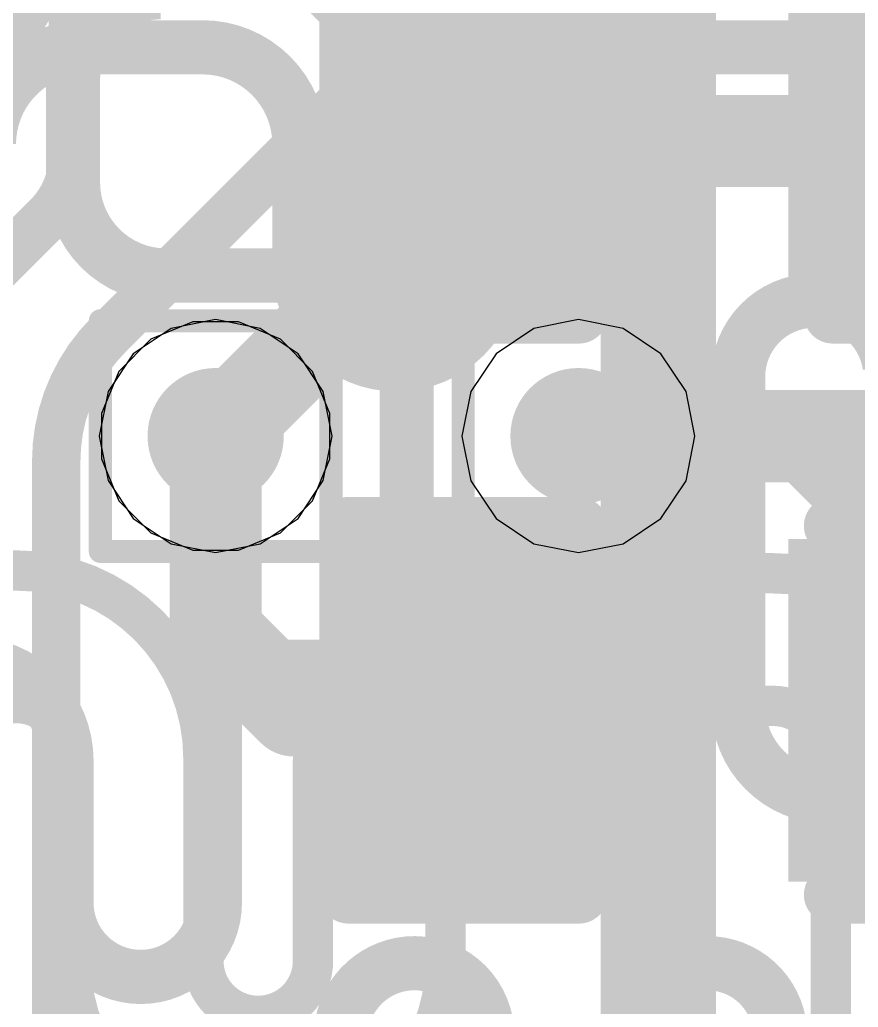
# Model space of a CAD drawing. Header units: inches. Extents: x -6 to 284, y -12 to 154.
# Drawn here: x 67.319 to 69.166, y 1.95 to 4.125 of the extents above; entities that cross this region are included whole.
import ezdxf

# ---------------------------------------------------------------- set-up
doc = ezdxf.new("R2010")
doc.units = ezdxf.units.IN
for name, color, linetype in [('Bottom Layer', 5, 'Continuous'), ('Bottom Overlay', 54, 'Continuous'), ('Bottom Paste', 16, 'Continuous'), ('Bottom Solder', 6, 'Continuous'), ('Drill Drawing', 1, 'Continuous'), ('GND-1', 16, 'Continuous'), ('GND-2', 90, 'Continuous'), ('GND-3', 216, 'Continuous'), ('GND-4', 54, 'Continuous'), ('PWR-1', 156, 'Continuous'), ('PWR-2', 130, 'Continuous'), ('Signal L1', 76, 'Continuous'), ('Signal L2', 6, 'Continuous'), ('Top Layer', 1, 'Continuous'), ('Top Overlay', 2, 'Continuous'), ('Via Holes', 16, 'Continuous')]:
    doc.layers.add(name, color=color, linetype=linetype)

# ---------------------------------------------------------------- blocks, each defined once
blk = doc.blocks.new('200_WFBGA__10_15__127')
at = {"layer": 'Top Overlay'}
blk.add_lwpolyline([(-5.07619, -7.576185, 0.254, 0.254, 0), (-5.07619, 7.576185, 0.254, 0.254, 0)], format="xyseb", dxfattribs=at)
blk = doc.blocks.new('C___0402_B_290')
at = {"layer": 'Bottom Layer'}
for points in [[(-0.2413, 0.3175), (-0.2412999999999999, -0.3175), (-0.6985, -0.3175), (-0.6985, 0.3175)], [(0.6985, 0.3175), (0.6985, -0.3175), (0.2413, -0.3175), (0.2412999999999999, 0.3175)]]:
    blk.add_hatch(color=5, dxfattribs=at).paths.add_polyline_path(points)
at = {"layer": 'Bottom Paste'}
for points in [[(-0.2413, 0.3175), (-0.2412999999999999, -0.3175), (-0.6985, -0.3175), (-0.6985, 0.3175)], [(0.6985, 0.3175), (0.6985, -0.3175), (0.2413, -0.3175), (0.2412999999999999, 0.3175)]]:
    blk.add_hatch(color=16, dxfattribs=at).paths.add_polyline_path(points)
at = {"layer": 'Bottom Solder'}
for points in [[(-0.18130012, 0.37749988), (-0.18130012, -0.37749988), (-0.7584998799999999, -0.37749988), (-0.7584998799999999, 0.37749988)], [(0.7584998799999999, 0.37749988), (0.7584998799999999, -0.37749988), (0.18130012, -0.37749988), (0.18130012, 0.37749988)]]:
    blk.add_hatch(color=6, dxfattribs=at).paths.add_polyline_path(points)
at = {"layer": 'Bottom Overlay'}
for points in [[(-0.7874, 0.4064, 0.127, 0.127, 0), (-0.7874, -0.4064, 0.127, 0.127, 0)], [(-0.2794, 0.4064, 0.127, 0.127, 0), (-0.7874, 0.4064, 0.127, 0.127, 0)], [(0.7874, 0.4064, 0.127, 0.127, 0), (0.2794, 0.4064, 0.127, 0.127, 0)], [(0.7874, 0.4064, 0.127, 0.127, 0), (0.7874, -0.4064, 0.127, 0.127, 0)], [(-0.2794, -0.4064, 0.127, 0.127, 0), (-0.7874, -0.4064, 0.127, 0.127, 0)], [(0.7874, -0.4064, 0.127, 0.127, 0), (0.2794, -0.4064, 0.127, 0.127, 0)]]:
    blk.add_lwpolyline(points, format="xyseb", dxfattribs=at)
for points in [[(-0.8191499999999999, 0.4064, 0.0635, 0.0635, 1), (-0.7556499999999999, 0.4064, 0.0635, 0.0635, 1)], [(-0.8191499999999999, 0.4064, 0.0635, 0.0635, 1), (-0.7556499999999999, 0.4064, 0.0635, 0.0635, 1)], [(-0.31115, 0.4064, 0.0635, 0.0635, 1), (-0.24765, 0.4064, 0.0635, 0.0635, 1)], [(0.24765, 0.4064, 0.0635, 0.0635, 1), (0.31115, 0.4064, 0.0635, 0.0635, 1)], [(0.7556499999999999, 0.4064, 0.0635, 0.0635, 1), (0.8191499999999999, 0.4064, 0.0635, 0.0635, 1)], [(0.7556499999999999, 0.4064, 0.0635, 0.0635, 1), (0.8191499999999999, 0.4064, 0.0635, 0.0635, 1)], [(-0.8191499999999999, -0.4064, 0.0635, 0.0635, 1), (-0.7556499999999999, -0.4064, 0.0635, 0.0635, 1)], [(-0.8191499999999999, -0.4064, 0.0635, 0.0635, 1), (-0.7556499999999999, -0.4064, 0.0635, 0.0635, 1)], [(-0.31115, -0.4064, 0.0635, 0.0635, 1), (-0.24765, -0.4064, 0.0635, 0.0635, 1)], [(0.24765, -0.4064, 0.0635, 0.0635, 1), (0.31115, -0.4064, 0.0635, 0.0635, 1)], [(0.7556499999999999, -0.4064, 0.0635, 0.0635, 1), (0.8191499999999999, -0.4064, 0.0635, 0.0635, 1)], [(0.7556499999999999, -0.4064, 0.0635, 0.0635, 1), (0.8191499999999999, -0.4064, 0.0635, 0.0635, 1)]]:
    blk.add_lwpolyline(points, format="xyseb", close=True, dxfattribs=at)
blk = doc.blocks.new('C___0402_B_313')
at = {"layer": 'Bottom Layer'}
for points in [[(-0.2413, 0.3175), (-0.2412999999999999, -0.3175), (-0.6985, -0.3175), (-0.6985, 0.3175)], [(0.6985, 0.3175), (0.6985, -0.3175), (0.2413, -0.3175), (0.2412999999999999, 0.3175)]]:
    blk.add_hatch(color=5, dxfattribs=at).paths.add_polyline_path(points)
at = {"layer": 'Bottom Paste'}
for points in [[(-0.2413, 0.3175), (-0.2412999999999999, -0.3175), (-0.6985, -0.3175), (-0.6985, 0.3175)], [(0.6985, 0.3175), (0.6985, -0.3175), (0.2413, -0.3175), (0.2412999999999999, 0.3175)]]:
    blk.add_hatch(color=16, dxfattribs=at).paths.add_polyline_path(points)
at = {"layer": 'Bottom Solder'}
for points in [[(-0.18130012, 0.37749988), (-0.18130012, -0.37749988), (-0.7584998799999999, -0.37749988), (-0.7584998799999999, 0.37749988)], [(0.7584998799999999, 0.37749988), (0.7584998799999999, -0.37749988), (0.18130012, -0.37749988), (0.18130012, 0.37749988)]]:
    blk.add_hatch(color=6, dxfattribs=at).paths.add_polyline_path(points)
at = {"layer": 'Bottom Overlay'}
for points in [[(-0.7874, 0.4064, 0.127, 0.127, 0), (-0.7874, -0.4064, 0.127, 0.127, 0)], [(-0.2794, 0.4064, 0.127, 0.127, 0), (-0.7874, 0.4064, 0.127, 0.127, 0)], [(0.7874, 0.4064, 0.127, 0.127, 0), (0.2794, 0.4064, 0.127, 0.127, 0)], [(0.7874, 0.4064, 0.127, 0.127, 0), (0.7874, -0.4064, 0.127, 0.127, 0)], [(-0.2794, -0.4064, 0.127, 0.127, 0), (-0.7874, -0.4064, 0.127, 0.127, 0)], [(0.7874, -0.4064, 0.127, 0.127, 0), (0.2794, -0.4064, 0.127, 0.127, 0)]]:
    blk.add_lwpolyline(points, format="xyseb", dxfattribs=at)
for points in [[(-0.8191499999999999, 0.4064, 0.0635, 0.0635, 1), (-0.7556499999999999, 0.4064, 0.0635, 0.0635, 1)], [(-0.8191499999999999, 0.4064, 0.0635, 0.0635, 1), (-0.7556499999999999, 0.4064, 0.0635, 0.0635, 1)], [(-0.31115, 0.4064, 0.0635, 0.0635, 1), (-0.24765, 0.4064, 0.0635, 0.0635, 1)], [(0.24765, 0.4064, 0.0635, 0.0635, 1), (0.31115, 0.4064, 0.0635, 0.0635, 1)], [(0.7556499999999999, 0.4064, 0.0635, 0.0635, 1), (0.8191499999999999, 0.4064, 0.0635, 0.0635, 1)], [(0.7556499999999999, 0.4064, 0.0635, 0.0635, 1), (0.8191499999999999, 0.4064, 0.0635, 0.0635, 1)], [(-0.8191499999999999, -0.4064, 0.0635, 0.0635, 1), (-0.7556499999999999, -0.4064, 0.0635, 0.0635, 1)], [(-0.8191499999999999, -0.4064, 0.0635, 0.0635, 1), (-0.7556499999999999, -0.4064, 0.0635, 0.0635, 1)], [(-0.31115, -0.4064, 0.0635, 0.0635, 1), (-0.24765, -0.4064, 0.0635, 0.0635, 1)], [(0.24765, -0.4064, 0.0635, 0.0635, 1), (0.31115, -0.4064, 0.0635, 0.0635, 1)], [(0.7556499999999999, -0.4064, 0.0635, 0.0635, 1), (0.8191499999999999, -0.4064, 0.0635, 0.0635, 1)], [(0.7556499999999999, -0.4064, 0.0635, 0.0635, 1), (0.8191499999999999, -0.4064, 0.0635, 0.0635, 1)]]:
    blk.add_lwpolyline(points, format="xyseb", close=True, dxfattribs=at)

msp = doc.modelspace()

# ---------------------------------------------------------------- hatches: boundary and pattern name
at = {"layer": 'Bottom Layer'}
h = msp.add_hatch(color=5, dxfattribs=at)
edge = h.paths.add_edge_path()
edge.add_arc((67.75083986, 3.20821558), 0.1499997, 0, 360)
h = msp.add_hatch(color=5, dxfattribs=at)
edge = h.paths.add_edge_path()
edge.add_arc((68.54984511999999, 3.20819526), 0.1499997, 0, 360)
at = {"layer": 'GND-1'}
h = msp.add_hatch(color=16, dxfattribs=at)
edge = h.paths.add_edge_path()
edge.add_arc((67.75083986, 3.20821558), 0.1499997, 0, 360)
h = msp.add_hatch(color=16, dxfattribs=at)
edge = h.paths.add_edge_path()
edge.add_arc((68.54984511999999, 3.20819526), 0.1499997, 0, 360)
at = {"layer": 'GND-2'}
h = msp.add_hatch(color=90, dxfattribs=at)
edge = h.paths.add_edge_path()
edge.add_arc((67.75083986, 3.20821558), 0.1499997, 0, 360)
h = msp.add_hatch(color=90, dxfattribs=at)
edge = h.paths.add_edge_path()
edge.add_arc((68.54984511999999, 3.20819526), 0.1499997, 0, 360)
at = {"layer": 'GND-3'}
h = msp.add_hatch(color=216, dxfattribs=at)
edge = h.paths.add_edge_path()
edge.add_arc((67.75083986, 3.20821558), 0.1499997, 0, 360)
h = msp.add_hatch(color=216, dxfattribs=at)
edge = h.paths.add_edge_path()
edge.add_arc((68.54984511999999, 3.20819526), 0.1499997, 0, 360)
at = {"layer": 'GND-4'}
h = msp.add_hatch(color=54, dxfattribs=at)
edge = h.paths.add_edge_path()
edge.add_arc((67.75083986, 3.20821558), 0.1499997, 0, 360)
h = msp.add_hatch(color=54, dxfattribs=at)
edge = h.paths.add_edge_path()
edge.add_arc((68.54984511999999, 3.20819526), 0.1499997, 0, 360)
at = {"layer": 'PWR-1'}
h = msp.add_hatch(color=156, dxfattribs=at)
edge = h.paths.add_edge_path()
edge.add_arc((67.75083986, 3.20821558), 0.1499997, 0, 360)
h = msp.add_hatch(color=156, dxfattribs=at)
edge = h.paths.add_edge_path()
edge.add_arc((68.54984511999999, 3.20819526), 0.1499997, 0, 360)
at = {"layer": 'PWR-2'}
h = msp.add_hatch(color=130, dxfattribs=at)
edge = h.paths.add_edge_path()
edge.add_arc((67.75083986, 3.20821558), 0.1499997, 0, 360)
h = msp.add_hatch(color=130, dxfattribs=at)
edge = h.paths.add_edge_path()
edge.add_arc((68.54984511999999, 3.20819526), 0.1499997, 0, 360)
at = {"layer": 'Signal L1'}
h = msp.add_hatch(color=76, dxfattribs=at)
edge = h.paths.add_edge_path()
edge.add_arc((67.75083986, 3.20821558), 0.1499997, 0, 360)
h = msp.add_hatch(color=76, dxfattribs=at)
edge = h.paths.add_edge_path()
edge.add_arc((68.54984511999999, 3.20819526), 0.1499997, 0, 360)
at = {"layer": 'Signal L2'}
h = msp.add_hatch(color=6, dxfattribs=at)
edge = h.paths.add_edge_path()
edge.add_arc((67.75083986, 3.20821558), 0.1499997, 0, 360)
h = msp.add_hatch(color=6, dxfattribs=at)
edge = h.paths.add_edge_path()
edge.add_arc((68.54984511999999, 3.20819526), 0.1499997, 0, 360)
at = {"layer": 'Top Layer'}
h = msp.add_hatch(color=1, dxfattribs=at)
edge = h.paths.add_edge_path()
edge.add_arc((67.75083986, 3.20821558), 0.1499997, 0, 360)
h = msp.add_hatch(color=1, dxfattribs=at)
edge = h.paths.add_edge_path()
edge.add_arc((68.54984511999999, 3.20819526), 0.1499997, 0, 360)
at = {"layer": 'Via Holes'}
h = msp.add_hatch(color=7, dxfattribs=at)
edge = h.paths.add_edge_path()
edge.add_arc((67.75083986, 3.20821558), 0.07499858, 0, 360)
h = msp.add_hatch(color=7, dxfattribs=at)
edge = h.paths.add_edge_path()
edge.add_arc((68.54984511999999, 3.20819526), 0.07499858, 0, 360)

# ---------------------------------------------------------------- linework, layer by layer
at = {"layer": 'Bottom Layer'}
for points in [[(67.11583732, 3.873197739999999, 0.3809999999999999, 0.3809999999999999, -0.4142135623730951), (67.75083732, 4.50819774, 0.3809999999999999, 0.3809999999999999, 0)], [(67.77128686, 4.50819774, 0.254, 0.254, 0), (68.39752132, 3.88196328, 0.254, 0.254, 0)], [(69.17362086, 3.97149574, 0.2032, 0.2032, 0), (69.17362086, 4.37064658, 0.2032, 0.2032, 0)], [(69.17362086, 3.97149574, 0.2032, 0.2032, 0), (69.26315331999999, 3.88196328, 0.2032, 0.2032, 0)], [(67.75083732, 2.77548848, 0.2032, 0.2032, 0), (67.75083732, 3.20819526, 0.2032, 0.2032, 0)], [(68.54984511999999, 3.20819526, 0.2032, 0.2032, 0), (69.05420529999999, 3.20819526, 0.2032, 0.2032, 0)], [(69.05420529999999, 3.20819526, 0.2032, 0.2032, 0), (69.17323732, 3.08916324, 0.2032, 0.2032, 0)], [(69.17323732, 2.73121628, 0.2032, 0.2032, 0), (69.17323732, 3.08916324, 0.2032, 0.2032, 0)], [(67.75083732, 2.77548848, 0.2032, 0.2032, 0), (67.92210951999999, 2.60421628, 0.2032, 0.2032, 0)], [(69.17323732, 2.73121628, 0.2032, 0.2032, 0), (69.30023732, 2.60421628, 0.2032, 0.2032, 0)], [(67.92210951999999, 2.60421628, 0.2032, 0.2032, 0), (68.36043732, 2.60421628, 0.2032, 0.2032, 0)]]:
    msp.add_lwpolyline(points, format="xyseb", dxfattribs=at)
for points in [[(69.12282086, 3.97149574, 0.1016, 0.1016, 1), (69.22442086, 3.97149574, 0.1016, 0.1016, 1)], [(69.12282086, 3.97149574, 0.1016, 0.1016, 1), (69.22442086, 3.97149574, 0.1016, 0.1016, 1)], [(68.33402131999999, 3.88196328, 0.127, 0.127, 1), (68.46102132, 3.88196328, 0.127, 0.127, 1)], [(69.21235332, 3.88196328, 0.1016, 0.1016, 1), (69.31395332, 3.88196328, 0.1016, 0.1016, 1)], [(67.70003731999999, 3.20819526, 0.1016, 0.1016, 1), (67.80163732, 3.20819526, 0.1016, 0.1016, 1)], [(68.49904511999999, 3.20819526, 0.1016, 0.1016, 1), (68.60064512, 3.20819526, 0.1016, 0.1016, 1)], [(69.0034053, 3.20819526, 0.1016, 0.1016, 1), (69.1050053, 3.20819526, 0.1016, 0.1016, 1)], [(69.0034053, 3.20819526, 0.1016, 0.1016, 1), (69.1050053, 3.20819526, 0.1016, 0.1016, 1)], [(69.12243731999999, 3.08916324, 0.1016, 0.1016, 1), (69.22403732, 3.08916324, 0.1016, 0.1016, 1)], [(69.12243731999999, 3.08916324, 0.1016, 0.1016, 1), (69.22403732, 3.08916324, 0.1016, 0.1016, 1)], [(67.70003731999999, 2.77548848, 0.1016, 0.1016, 1), (67.80163732, 2.77548848, 0.1016, 0.1016, 1)], [(67.70003731999999, 2.77548848, 0.1016, 0.1016, 1), (67.80163732, 2.77548848, 0.1016, 0.1016, 1)], [(69.12243731999999, 2.73121628, 0.1016, 0.1016, 1), (69.22403732, 2.73121628, 0.1016, 0.1016, 1)], [(69.12243731999999, 2.73121628, 0.1016, 0.1016, 1), (69.22403732, 2.73121628, 0.1016, 0.1016, 1)], [(67.87130952, 2.60421628, 0.1016, 0.1016, 1), (67.97290952, 2.60421628, 0.1016, 0.1016, 1)], [(67.87130952, 2.60421628, 0.1016, 0.1016, 1), (67.97290952, 2.60421628, 0.1016, 0.1016, 1)], [(68.30963732, 2.60421628, 0.1016, 0.1016, 1), (68.41123732, 2.60421628, 0.1016, 0.1016, 1)]]:
    msp.add_lwpolyline(points, format="xyseb", close=True, dxfattribs=at)
at = {"layer": 'Drill Drawing'}
for points in [[(67.49683986000001, 3.46221558, 0.0508, 0.0508, 0), (68.00483985999999, 3.46221558, 0.0508, 0.0508, 0)], [(67.49683986000001, 2.95421558, 0.0508, 0.0508, 0), (67.49683986000001, 3.46221558, 0.0508, 0.0508, 0)], [(68.00483985999999, 2.95421558, 0.0508, 0.0508, 0), (68.00483985999999, 3.46221558, 0.0508, 0.0508, 0)], [(68.29584512, 3.46219526, 0.0508, 0.0508, 0), (68.80384511999999, 3.46219526, 0.0508, 0.0508, 0)], [(68.29584512, 2.95419526, 0.0508, 0.0508, 0), (68.29584512, 3.46219526, 0.0508, 0.0508, 0)], [(68.80384511999999, 2.95419526, 0.0508, 0.0508, 0), (68.80384511999999, 3.46219526, 0.0508, 0.0508, 0)], [(67.49683986000001, 2.95421558, 0.0508, 0.0508, 0), (68.00483985999999, 2.95421558, 0.0508, 0.0508, 0)], [(68.29584512, 2.95419526, 0.0508, 0.0508, 0), (68.80384511999999, 2.95419526, 0.0508, 0.0508, 0)]]:
    msp.add_lwpolyline(points, format="xyseb", dxfattribs=at)
for points in [[(67.48413986, 3.46221558, 0.0254, 0.0254, 1), (67.50953985999999, 3.46221558, 0.0254, 0.0254, 1)], [(67.48413986, 3.46221558, 0.0254, 0.0254, 1), (67.50953985999999, 3.46221558, 0.0254, 0.0254, 1)], [(67.99213986, 3.46221558, 0.0254, 0.0254, 1), (68.01753986, 3.46221558, 0.0254, 0.0254, 1)], [(67.99213986, 3.46221558, 0.0254, 0.0254, 1), (68.01753986, 3.46221558, 0.0254, 0.0254, 1)], [(68.28314511999999, 3.46219526, 0.0254, 0.0254, 1), (68.30854512, 3.46219526, 0.0254, 0.0254, 1)], [(68.28314511999999, 3.46219526, 0.0254, 0.0254, 1), (68.30854512, 3.46219526, 0.0254, 0.0254, 1)], [(68.79114512, 3.46219526, 0.0254, 0.0254, 1), (68.81654512, 3.46219526, 0.0254, 0.0254, 1)], [(68.79114512, 3.46219526, 0.0254, 0.0254, 1), (68.81654512, 3.46219526, 0.0254, 0.0254, 1)], [(67.48413986, 2.95421558, 0.0254, 0.0254, 1), (67.50953985999999, 2.95421558, 0.0254, 0.0254, 1)], [(67.48413986, 2.95421558, 0.0254, 0.0254, 1), (67.50953985999999, 2.95421558, 0.0254, 0.0254, 1)], [(67.99213986, 2.95421558, 0.0254, 0.0254, 1), (68.01753986, 2.95421558, 0.0254, 0.0254, 1)], [(67.99213986, 2.95421558, 0.0254, 0.0254, 1), (68.01753986, 2.95421558, 0.0254, 0.0254, 1)], [(68.28314511999999, 2.95419526, 0.0254, 0.0254, 1), (68.30854512, 2.95419526, 0.0254, 0.0254, 1)], [(68.28314511999999, 2.95419526, 0.0254, 0.0254, 1), (68.30854512, 2.95419526, 0.0254, 0.0254, 1)], [(68.79114512, 2.95419526, 0.0254, 0.0254, 1), (68.81654512, 2.95419526, 0.0254, 0.0254, 1)], [(68.79114512, 2.95419526, 0.0254, 0.0254, 1), (68.81654512, 2.95419526, 0.0254, 0.0254, 1)]]:
    msp.add_lwpolyline(points, format="xyseb", close=True, dxfattribs=at)
at = {"layer": 'GND-1'}
for p, q in [((67.70079424, 3.45981528), (67.60832046, 3.42151208)), ((67.80088547999999, 3.45981528), (67.70079424, 3.45981528)), ((67.89335926, 3.42151208), (67.80088547999999, 3.45981528)), ((67.60832046, 3.42151208), (67.53754336, 3.35073498)), ((67.96413636, 3.35073498), (67.89335926, 3.42151208)), ((67.53754336, 3.35073498), (67.49924016, 3.2582612)), ((68.00243956, 3.2582612), (67.96413636, 3.35073498)), ((67.49924016, 3.2582612), (67.49924016, 3.15816996)), ((68.00243956, 3.15816996), (68.00243956, 3.2582612)), ((67.49924016, 3.15816996), (67.53754336, 3.06569618)), ((67.96413636, 3.06569618), (68.00243956, 3.15816996)), ((67.53754336, 3.06569618), (67.60832046, 2.99491908)), ((67.89335926, 2.99491908), (67.96413636, 3.06569618)), ((67.60832046, 2.99491908), (67.70079424, 2.95661588)), ((67.80088547999999, 2.95661588), (67.89335926, 2.99491908)), ((67.70079424, 2.95661588), (67.80088547999999, 2.95661588))]:
    msp.add_line(p, q, dxfattribs=at)
at = {"layer": 'GND-2'}
for p, q in [((67.70079424, 3.45981528), (67.60832046, 3.42151208)), ((67.80088547999999, 3.45981528), (67.70079424, 3.45981528)), ((67.89335926, 3.42151208), (67.80088547999999, 3.45981528)), ((67.60832046, 3.42151208), (67.53754336, 3.35073498)), ((67.96413636, 3.35073498), (67.89335926, 3.42151208)), ((67.53754336, 3.35073498), (67.49924016, 3.2582612)), ((68.00243956, 3.2582612), (67.96413636, 3.35073498)), ((67.49924016, 3.2582612), (67.49924016, 3.15816996)), ((68.00243956, 3.15816996), (68.00243956, 3.2582612)), ((67.49924016, 3.15816996), (67.53754336, 3.06569618)), ((67.96413636, 3.06569618), (68.00243956, 3.15816996)), ((67.53754336, 3.06569618), (67.60832046, 2.99491908)), ((67.89335926, 2.99491908), (67.96413636, 3.06569618)), ((67.60832046, 2.99491908), (67.70079424, 2.95661588)), ((67.80088547999999, 2.95661588), (67.89335926, 2.99491908)), ((67.70079424, 2.95661588), (67.80088547999999, 2.95661588))]:
    msp.add_line(p, q, dxfattribs=at)
at = {"layer": 'GND-3'}
for p, q in [((67.70079424, 3.45981528), (67.60832046, 3.42151208)), ((67.80088547999999, 3.45981528), (67.70079424, 3.45981528)), ((67.89335926, 3.42151208), (67.80088547999999, 3.45981528)), ((67.60832046, 3.42151208), (67.53754336, 3.35073498)), ((67.96413636, 3.35073498), (67.89335926, 3.42151208)), ((67.53754336, 3.35073498), (67.49924016, 3.2582612)), ((68.00243956, 3.2582612), (67.96413636, 3.35073498)), ((67.49924016, 3.2582612), (67.49924016, 3.15816996)), ((68.00243956, 3.15816996), (68.00243956, 3.2582612)), ((67.49924016, 3.15816996), (67.53754336, 3.06569618)), ((67.96413636, 3.06569618), (68.00243956, 3.15816996)), ((67.53754336, 3.06569618), (67.60832046, 2.99491908)), ((67.89335926, 2.99491908), (67.96413636, 3.06569618)), ((67.60832046, 2.99491908), (67.70079424, 2.95661588)), ((67.80088547999999, 2.95661588), (67.89335926, 2.99491908)), ((67.70079424, 2.95661588), (67.80088547999999, 2.95661588))]:
    msp.add_line(p, q, dxfattribs=at)
at = {"layer": 'GND-4'}
for p, q in [((67.70079424, 3.45981528), (67.60832046, 3.42151208)), ((67.80088547999999, 3.45981528), (67.70079424, 3.45981528)), ((67.89335926, 3.42151208), (67.80088547999999, 3.45981528)), ((67.60832046, 3.42151208), (67.53754336, 3.35073498)), ((67.96413636, 3.35073498), (67.89335926, 3.42151208)), ((67.53754336, 3.35073498), (67.49924016, 3.2582612)), ((68.00243956, 3.2582612), (67.96413636, 3.35073498)), ((67.49924016, 3.2582612), (67.49924016, 3.15816996)), ((68.00243956, 3.15816996), (68.00243956, 3.2582612)), ((67.49924016, 3.15816996), (67.53754336, 3.06569618)), ((67.96413636, 3.06569618), (68.00243956, 3.15816996)), ((67.53754336, 3.06569618), (67.60832046, 2.99491908)), ((67.89335926, 2.99491908), (67.96413636, 3.06569618)), ((67.60832046, 2.99491908), (67.70079424, 2.95661588)), ((67.80088547999999, 2.95661588), (67.89335926, 2.99491908)), ((67.70079424, 2.95661588), (67.80088547999999, 2.95661588))]:
    msp.add_line(p, q, dxfattribs=at)
at = {"layer": 'PWR-1'}
for p, q in [((67.75083986, 3.46474542), (67.6526714, 3.4452179)), ((67.84900832, 3.4452179), (67.75083986, 3.46474542)), ((68.54984511999999, 3.4647251), (68.45167665999999, 3.44519758)), ((68.64801358, 3.44519758), (68.54984511999999, 3.4647251)), ((67.6526714, 3.4452179), (67.56944576, 3.38960968)), ((67.93223395999999, 3.38960968), (67.84900832, 3.4452179)), ((68.45167665999999, 3.44519758), (68.36845102, 3.38958936)), ((68.73123922, 3.38958936), (68.64801358, 3.44519758)), ((67.56944576, 3.38960968), (67.51383754, 3.30638404)), ((67.98784217999999, 3.30638404), (67.93223395999999, 3.38960968)), ((68.36845102, 3.38958936), (68.3128428, 3.30636372)), ((68.78684744, 3.30636372), (68.73123922, 3.38958936)), ((67.51383754, 3.30638404), (67.49431001999999, 3.20821558)), ((68.0073697, 3.20821558), (67.98784217999999, 3.30638404)), ((68.3128428, 3.30636372), (68.29331528, 3.20819526)), ((68.80637496, 3.20819526), (68.78684744, 3.30636372)), ((67.49431001999999, 3.20821558), (67.51383754, 3.11004712)), ((67.98784217999999, 3.11004712), (68.0073697, 3.20821558)), ((68.29331528, 3.20819526), (68.3128428, 3.1100268)), ((68.78684744, 3.1100268), (68.80637496, 3.20819526)), ((67.51383754, 3.11004712), (67.56944576, 3.02682148)), ((67.93223395999999, 3.02682148), (67.98784217999999, 3.11004712)), ((68.3128428, 3.1100268), (68.36845102, 3.02680116)), ((68.73123922, 3.02680116), (68.78684744, 3.1100268)), ((67.56944576, 3.02682148), (67.6526714, 2.97121326)), ((67.84900832, 2.97121326), (67.93223395999999, 3.02682148)), ((68.36845102, 3.02680116), (68.45167665999999, 2.97119294)), ((68.64801358, 2.97119294), (68.73123922, 3.02680116)), ((67.6526714, 2.97121326), (67.75083986, 2.95168574)), ((67.75083986, 2.95168574), (67.84900832, 2.97121326)), ((68.45167665999999, 2.97119294), (68.54984511999999, 2.95166542)), ((68.54984511999999, 2.95166542), (68.64801358, 2.97119294))]:
    msp.add_line(p, q, dxfattribs=at)
at = {"layer": 'PWR-2'}
for p, q in [((68.54984511999999, 3.4647251), (68.45167665999999, 3.44519758)), ((68.64801358, 3.44519758), (68.54984511999999, 3.4647251)), ((68.45167665999999, 3.44519758), (68.36845102, 3.38958936)), ((68.73123922, 3.38958936), (68.64801358, 3.44519758)), ((68.36845102, 3.38958936), (68.3128428, 3.30636372)), ((68.78684744, 3.30636372), (68.73123922, 3.38958936)), ((68.3128428, 3.30636372), (68.29331528, 3.20819526)), ((68.80637496, 3.20819526), (68.78684744, 3.30636372)), ((68.29331528, 3.20819526), (68.3128428, 3.1100268)), ((68.78684744, 3.1100268), (68.80637496, 3.20819526)), ((68.3128428, 3.1100268), (68.36845102, 3.02680116)), ((68.73123922, 3.02680116), (68.78684744, 3.1100268)), ((68.36845102, 3.02680116), (68.45167665999999, 2.97119294)), ((68.64801358, 2.97119294), (68.73123922, 3.02680116)), ((68.45167665999999, 2.97119294), (68.54984511999999, 2.95166542)), ((68.54984511999999, 2.95166542), (68.64801358, 2.97119294))]:
    msp.add_line(p, q, dxfattribs=at)
at = {"layer": 'Signal L1'}
for points in [[(67.43657582, 3.99288254, 0.11938, 0.11938, -0.4142135623730951), (67.62976568, 4.1860724, 0.11938, 0.11938, 0)], [(67.43657582, 3.76724418, 0.11938, 0.11938, 0), (67.43657582, 3.99288254, 0.11938, 0.11938, 0)], [(67.64189926, 3.56192074, 0.11938, 0.11938, -0.4142135623730951), (67.43657582, 3.76724418, 0.11938, 0.11938, 0)], [(67.64189926, 3.56192074, 0.11938, 0.11938, 0), (67.98131184, 3.56192074, 0.11938, 0.11938, 0)], [(67.98131184, 3.56192074, 0.11938, 0.11938, -0.4142135623730951), (68.17138512, 3.37184746, 0.11938, 0.11938, 0)], [(68.90145224, 3.33913226, 0.11938, 0.11938, -0.931097936441256), (69.23536064, 3.36244692, 0.11938, 0.11938, 0)], [(68.17138512, 2.84426152, 0.11938, 0.11938, 0), (68.17138512, 3.37184746, 0.11938, 0.11938, 0)], [(68.90145478, 2.61388606, 0.11938, 0.11938, 0), (68.90145478, 3.33913226, 0.11938, 0.11938, 0)], [(68.17138512, 2.84426152, 0.11938, 0.11938, -0.4142135623730951), (68.02753222, 2.70040862, 0.11938, 0.11938, 0)], [(66.99562673999999, 2.49344942, 0.11938, 0.11938, -0.9999999999999999), (67.42234674, 2.49344942, 0.11938, 0.11938, 0)], [(67.74918885999999, 2.56999486, 0.11938, 0.11938, -0.4142135623730951), (67.87960262, 2.70040862, 0.11938, 0.11938, 0)], [(67.87960262, 2.70040862, 0.11938, 0.11938, 0), (68.02753222, 2.70040862, 0.11938, 0.11938, 0)], [(69.10164742, 2.41369342, 0.11938, 0.11938, -0.4142135623730951), (68.90145478, 2.61388606, 0.11938, 0.11938, 0)], [(67.74918885999999, 2.1801963, 0.11938, 0.11938, 0), (67.74918885999999, 2.56999486, 0.11938, 0.11938, 0)], [(67.42234674, 2.1801963, 0.11938, 0.11938, 0), (67.42234674, 2.49344942, 0.11938, 0.11938, 0)], [(69.10164742, 2.41369342, 0.11938, 0.11938, 0), (69.22726311999999, 2.41369342, 0.11938, 0.11938, 0)], [(67.74918885999999, 2.1801963, 0.11938, 0.11938, -0.9999999999999999), (67.42234674, 2.1801963, 0.11938, 0.11938, 0)], [(68.02658226, 1.88499496, 0.11938, 0.11938, -0.4155038957269511), (68.18938356, 2.04707998, 0.11938, 0.11938, 0)], [(68.18938102, 2.04707744, 0.11938, 0.11938, -0.4129116394765329), (68.3491648, 1.88658246, 0.11938, 0.11938, 0)], [(68.67174225999999, 1.88499496, 0.11938, 0.11938, -0.4142135623730951), (68.83382981999999, 2.04708252, 0.11938, 0.11938, 0)], [(68.83382981999999, 2.04708252, 0.11938, 0.11938, -0.4142135623730951), (68.99432479999999, 1.88658754, 0.11938, 0.11938, 0)]]:
    msp.add_lwpolyline(points, format="xyseb", dxfattribs=at)
for points in [[(67.40673081999999, 3.99288254, 0.05969, 0.05969, 1), (67.46642082, 3.99288254, 0.05969, 0.05969, 1)], [(67.40673081999999, 3.99288254, 0.05969, 0.05969, 1), (67.46642082, 3.99288254, 0.05969, 0.05969, 1)], [(67.40673081999999, 3.76724418, 0.05969, 0.05969, 1), (67.46642082, 3.76724418, 0.05969, 0.05969, 1)], [(67.40673081999999, 3.76724418, 0.05969, 0.05969, 1), (67.46642082, 3.76724418, 0.05969, 0.05969, 1)], [(67.61205426, 3.56192074, 0.05969, 0.05969, 1), (67.67174426, 3.56192074, 0.05969, 0.05969, 1)], [(67.61205426, 3.56192074, 0.05969, 0.05969, 1), (67.67174426, 3.56192074, 0.05969, 0.05969, 1)], [(67.95146684, 3.56192074, 0.05969, 0.05969, 1), (68.01115684, 3.56192074, 0.05969, 0.05969, 1)], [(67.95146684, 3.56192074, 0.05969, 0.05969, 1), (68.01115684, 3.56192074, 0.05969, 0.05969, 1)], [(68.14154012, 3.37184746, 0.05969, 0.05969, 1), (68.20123011999999, 3.37184746, 0.05969, 0.05969, 1)], [(68.14154012, 3.37184746, 0.05969, 0.05969, 1), (68.20123011999999, 3.37184746, 0.05969, 0.05969, 1)], [(68.87160723999999, 3.33913226, 0.05969, 0.05969, 1), (68.93129723999999, 3.33913226, 0.05969, 0.05969, 1)], [(68.87160978, 3.33913226, 0.05969, 0.05969, 1), (68.93129977999999, 3.33913226, 0.05969, 0.05969, 1)], [(68.14154012, 2.84426152, 0.05969, 0.05969, 1), (68.20123011999999, 2.84426152, 0.05969, 0.05969, 1)], [(68.14154012, 2.84426152, 0.05969, 0.05969, 1), (68.20123011999999, 2.84426152, 0.05969, 0.05969, 1)], [(67.84975761999999, 2.70040862, 0.05969, 0.05969, 1), (67.90944762, 2.70040862, 0.05969, 0.05969, 1)], [(67.84975761999999, 2.70040862, 0.05969, 0.05969, 1), (67.90944762, 2.70040862, 0.05969, 0.05969, 1)], [(67.99768722, 2.70040862, 0.05969, 0.05969, 1), (68.05737721999999, 2.70040862, 0.05969, 0.05969, 1)], [(67.99768722, 2.70040862, 0.05969, 0.05969, 1), (68.05737721999999, 2.70040862, 0.05969, 0.05969, 1)], [(68.87160978, 2.61388606, 0.05969, 0.05969, 1), (68.93129977999999, 2.61388606, 0.05969, 0.05969, 1)], [(68.87160978, 2.61388606, 0.05969, 0.05969, 1), (68.93129977999999, 2.61388606, 0.05969, 0.05969, 1)], [(67.71934386, 2.56999486, 0.05969, 0.05969, 1), (67.77903386, 2.56999486, 0.05969, 0.05969, 1)], [(67.71934386, 2.56999486, 0.05969, 0.05969, 1), (67.77903386, 2.56999486, 0.05969, 0.05969, 1)], [(67.39250174, 2.49344942, 0.05969, 0.05969, 1), (67.45219174, 2.49344942, 0.05969, 0.05969, 1)], [(67.39250174, 2.49344942, 0.05969, 0.05969, 1), (67.45219174, 2.49344942, 0.05969, 0.05969, 1)], [(69.07180242, 2.41369342, 0.05969, 0.05969, 1), (69.13149242, 2.41369342, 0.05969, 0.05969, 1)], [(69.07180242, 2.41369342, 0.05969, 0.05969, 1), (69.13149242, 2.41369342, 0.05969, 0.05969, 1)], [(67.39250174, 2.1801963, 0.05969, 0.05969, 1), (67.45219174, 2.1801963, 0.05969, 0.05969, 1)], [(67.39250174, 2.1801963, 0.05969, 0.05969, 1), (67.45219174, 2.1801963, 0.05969, 0.05969, 1)], [(67.71934386, 2.1801963, 0.05969, 0.05969, 1), (67.77903386, 2.1801963, 0.05969, 0.05969, 1)], [(67.71934386, 2.1801963, 0.05969, 0.05969, 1), (67.77903386, 2.1801963, 0.05969, 0.05969, 1)], [(68.15953601999999, 2.04707744, 0.05969, 0.05969, 1), (68.21922602, 2.04707744, 0.05969, 0.05969, 1)], [(68.15953855999999, 2.04707998, 0.05969, 0.05969, 1), (68.21922856, 2.04707998, 0.05969, 0.05969, 1)], [(68.80398482, 2.04708252, 0.05969, 0.05969, 1), (68.86367482, 2.04708252, 0.05969, 0.05969, 1)], [(68.80398482, 2.04708252, 0.05969, 0.05969, 1), (68.86367482, 2.04708252, 0.05969, 0.05969, 1)]]:
    msp.add_lwpolyline(points, format="xyseb", close=True, dxfattribs=at)
at = {"layer": 'Signal L2'}
for points in [[(67.25147332, 3.85133342, 0.11938, 0.11938, -0.4142135623730951), (67.46483332, 4.06469342, 0.11938, 0.11938, 0)], [(67.46483332, 4.06469342, 0.11938, 0.11938, 0), (67.72191941999999, 4.06469342, 0.11938, 0.11938, 0)], [(67.72191941999999, 4.06469342, 0.11938, 0.11938, -0.4142135623730951), (67.93527942, 3.85133342, 0.11938, 0.11938, 0)], [(68.36199941999999, 3.85133342, 0.11938, 0.11938, -0.4142135623730951), (68.57535942, 4.06469342, 0.11938, 0.11938, 0)], [(68.57535942, 4.06469342, 0.11938, 0.11938, 0), (69.14644794, 4.06469342, 0.11938, 0.11938, 0)], [(69.14644794, 4.06469342, 0.11938, 0.11938, -0.4142135623730951), (69.32687429999999, 3.88426706, 0.11938, 0.11938, 0)], [(67.93527942, 3.57955342, 0.11938, 0.11938, 0), (67.93527942, 3.85133342, 0.11938, 0.11938, 0)], [(68.36199941999999, 3.57955342, 0.11938, 0.11938, 0), (68.36199941999999, 3.85133342, 0.11938, 0.11938, 0)], [(68.36199941999999, 3.57955342, 0.11938, 0.11938, -0.9999999999999999), (67.93527942, 3.57955342, 0.11938, 0.11938, 0)], [(66.89835236, 2.49941588, 0.08889999999999999, 0.08889999999999999, -0.9999999999999999), (67.72385236, 2.49941588, 0.08889999999999999, 0.08889999999999999, 0)], [(67.96515235999999, 2.49329702, 0.08889999999999999, 0.08889999999999999, -0.4142135623730951), (68.37790236000001, 2.906047019999999, 0.08889999999999999, 0.08889999999999999, 0)], [(68.37790236000001, 2.906047019999999, 0.08889999999999999, 0.08889999999999999, 0), (68.97719758, 2.906047019999999, 0.08889999999999999, 0.08889999999999999, 0)], [(68.97719758, 2.906047019999999, 0.08889999999999999, 0.08889999999999999, -0.4142135623730951), (69.39782919999999, 2.485415399999999, 0.08889999999999999, 0.08889999999999999, 0)], [(67.19045236, 2.49941588, 0.08889999999999999, 0.08889999999999999, -0.9999999999999999), (67.43175235999999, 2.49941588, 0.08889999999999999, 0.08889999999999999, 0)], [(68.25725236, 2.49277632, 0.08889999999999999, 0.08889999999999999, -0.4142135623730951), (68.37776774, 2.6132917, 0.08889999999999999, 0.08889999999999999, 0)], [(68.37776774, 2.6132917, 0.08889999999999999, 0.08889999999999999, 0), (68.53503946, 2.61346188, 0.08889999999999999, 0.08889999999999999, 0)], [(68.53503946, 2.61346188, 0.08889999999999999, 0.08889999999999999, 0), (68.97716202, 2.61394448, 0.08889999999999999, 0.08889999999999999, 0)], [(68.97716202, 2.61394702, 0.08889999999999999, 0.08889999999999999, -0.0001000028522240744), (68.97719758, 2.61394702, 0.08889999999999999, 0.08889999999999999, 0)], [(68.97719758, 2.61394702, 0.08889999999999999, 0.08889999999999999, -0.4142135623730951), (69.1057292, 2.485415399999999, 0.08889999999999999, 0.08889999999999999, 0)], [(67.43175235999999, 2.0516723, 0.08889999999999999, 0.08889999999999999, 0), (67.43175235999999, 2.49941588, 0.08889999999999999, 0.08889999999999999, 0)], [(67.72385236, 2.0516723, 0.08889999999999999, 0.08889999999999999, 0), (67.72385236, 2.49941588, 0.08889999999999999, 0.08889999999999999, 0)], [(67.96515235999999, 2.0516723, 0.08889999999999999, 0.08889999999999999, 0), (67.96515235999999, 2.49329702, 0.08889999999999999, 0.08889999999999999, 0)], [(68.25725236, 2.0516723, 0.08889999999999999, 0.08889999999999999, 0), (68.25725236, 2.49277632, 0.08889999999999999, 0.08889999999999999, 0)], [(69.1057292, 1.48586698, 0.08889999999999999, 0.08889999999999999, 0), (69.1057292, 2.485415399999999, 0.08889999999999999, 0.08889999999999999, 0)], [(68.25725236, 2.0516723, 0.08889999999999999, 0.08889999999999999, -0.9999999999999999), (67.43175235999999, 2.0516723, 0.08889999999999999, 0.08889999999999999, 0)], [(67.96515235999999, 2.0516723, 0.08889999999999999, 0.08889999999999999, -0.9999999999999999), (67.72385236, 2.0516723, 0.08889999999999999, 0.08889999999999999, 0)]]:
    msp.add_lwpolyline(points, format="xyseb", dxfattribs=at)
for points in [[(67.43498832, 4.06469342, 0.05969, 0.05969, 1), (67.49467831999999, 4.06469342, 0.05969, 0.05969, 1)], [(67.43498832, 4.06469342, 0.05969, 0.05969, 1), (67.49467831999999, 4.06469342, 0.05969, 0.05969, 1)], [(67.69207442, 4.06469342, 0.05969, 0.05969, 1), (67.75176442, 4.06469342, 0.05969, 0.05969, 1)], [(67.69207442, 4.06469342, 0.05969, 0.05969, 1), (67.75176442, 4.06469342, 0.05969, 0.05969, 1)], [(68.54551441999999, 4.06469342, 0.05969, 0.05969, 1), (68.60520441999999, 4.06469342, 0.05969, 0.05969, 1)], [(68.54551441999999, 4.06469342, 0.05969, 0.05969, 1), (68.60520441999999, 4.06469342, 0.05969, 0.05969, 1)], [(69.11660294, 4.06469342, 0.05969, 0.05969, 1), (69.17629294, 4.06469342, 0.05969, 0.05969, 1)], [(69.11660294, 4.06469342, 0.05969, 0.05969, 1), (69.17629294, 4.06469342, 0.05969, 0.05969, 1)], [(67.90543441999999, 3.85133342, 0.05969, 0.05969, 1), (67.96512442, 3.85133342, 0.05969, 0.05969, 1)], [(67.90543441999999, 3.85133342, 0.05969, 0.05969, 1), (67.96512442, 3.85133342, 0.05969, 0.05969, 1)], [(68.33215442, 3.85133342, 0.05969, 0.05969, 1), (68.39184442, 3.85133342, 0.05969, 0.05969, 1)], [(68.33215442, 3.85133342, 0.05969, 0.05969, 1), (68.39184442, 3.85133342, 0.05969, 0.05969, 1)], [(67.90543441999999, 3.57955342, 0.05969, 0.05969, 1), (67.96512442, 3.57955342, 0.05969, 0.05969, 1)], [(67.90543441999999, 3.57955342, 0.05969, 0.05969, 1), (67.96512442, 3.57955342, 0.05969, 0.05969, 1)], [(68.33215442, 3.57955342, 0.05969, 0.05969, 1), (68.39184442, 3.57955342, 0.05969, 0.05969, 1)], [(68.33215442, 3.57955342, 0.05969, 0.05969, 1), (68.39184442, 3.57955342, 0.05969, 0.05969, 1)], [(68.35567736, 2.906047019999999, 0.04445, 0.04445, 1), (68.40012736, 2.906047019999999, 0.04445, 0.04445, 1)], [(68.35567736, 2.906047019999999, 0.04445, 0.04445, 1), (68.40012736, 2.906047019999999, 0.04445, 0.04445, 1)], [(68.95497258, 2.906047019999999, 0.04445, 0.04445, 1), (68.99942258, 2.906047019999999, 0.04445, 0.04445, 1)], [(68.95497258, 2.906047019999999, 0.04445, 0.04445, 1), (68.99942258, 2.906047019999999, 0.04445, 0.04445, 1)], [(68.35554273999999, 2.6132917, 0.04445, 0.04445, 1), (68.39999274, 2.6132917, 0.04445, 0.04445, 1)], [(68.35554273999999, 2.6132917, 0.04445, 0.04445, 1), (68.39999274, 2.6132917, 0.04445, 0.04445, 1)], [(68.51281446, 2.61346188, 0.04445, 0.04445, 1), (68.55726446, 2.61346188, 0.04445, 0.04445, 1)], [(68.51281446, 2.61346188, 0.04445, 0.04445, 1), (68.55726446, 2.61346188, 0.04445, 0.04445, 1)], [(68.95493702, 2.61394702, 0.04445, 0.04445, 1), (68.99938702, 2.61394702, 0.04445, 0.04445, 1)], [(68.95493702, 2.61394448, 0.04445, 0.04445, 1), (68.99938702, 2.61394448, 0.04445, 0.04445, 1)], [(68.95497258, 2.61394702, 0.04445, 0.04445, 1), (68.99942258, 2.61394702, 0.04445, 0.04445, 1)], [(68.95497258, 2.61394702, 0.04445, 0.04445, 1), (68.99942258, 2.61394702, 0.04445, 0.04445, 1)], [(67.40952735999998, 2.49941588, 0.04445, 0.04445, 1), (67.45397736, 2.49941588, 0.04445, 0.04445, 1)], [(67.40952735999998, 2.49941588, 0.04445, 0.04445, 1), (67.45397736, 2.49941588, 0.04445, 0.04445, 1)], [(67.70162736, 2.49941588, 0.04445, 0.04445, 1), (67.74607736, 2.49941588, 0.04445, 0.04445, 1)], [(67.70162736, 2.49941588, 0.04445, 0.04445, 1), (67.74607736, 2.49941588, 0.04445, 0.04445, 1)], [(67.94292736, 2.49329702, 0.04445, 0.04445, 1), (67.98737736, 2.49329702, 0.04445, 0.04445, 1)], [(67.94292736, 2.49329702, 0.04445, 0.04445, 1), (67.98737736, 2.49329702, 0.04445, 0.04445, 1)], [(68.23502735999999, 2.49277632, 0.04445, 0.04445, 1), (68.27947735999999, 2.49277632, 0.04445, 0.04445, 1)], [(68.23502735999999, 2.49277632, 0.04445, 0.04445, 1), (68.27947735999999, 2.49277632, 0.04445, 0.04445, 1)], [(69.0835042, 2.485415399999999, 0.04445, 0.04445, 1), (69.12795419999999, 2.485415399999999, 0.04445, 0.04445, 1)], [(69.0835042, 2.485415399999999, 0.04445, 0.04445, 1), (69.12795419999999, 2.485415399999999, 0.04445, 0.04445, 1)], [(67.40952735999998, 2.0516723, 0.04445, 0.04445, 1), (67.45397736, 2.0516723, 0.04445, 0.04445, 1)], [(67.40952735999998, 2.0516723, 0.04445, 0.04445, 1), (67.45397736, 2.0516723, 0.04445, 0.04445, 1)], [(67.70162736, 2.0516723, 0.04445, 0.04445, 1), (67.74607736, 2.0516723, 0.04445, 0.04445, 1)], [(67.70162736, 2.0516723, 0.04445, 0.04445, 1), (67.74607736, 2.0516723, 0.04445, 0.04445, 1)], [(67.94292736, 2.0516723, 0.04445, 0.04445, 1), (67.98737736, 2.0516723, 0.04445, 0.04445, 1)], [(67.94292736, 2.0516723, 0.04445, 0.04445, 1), (67.98737736, 2.0516723, 0.04445, 0.04445, 1)], [(68.23502735999999, 2.0516723, 0.04445, 0.04445, 1), (68.27947735999999, 2.0516723, 0.04445, 0.04445, 1)], [(68.23502735999999, 2.0516723, 0.04445, 0.04445, 1), (68.27947735999999, 2.0516723, 0.04445, 0.04445, 1)]]:
    msp.add_lwpolyline(points, format="xyseb", close=True, dxfattribs=at)
at = {"layer": 'Top Layer'}
for points in [[(67.43657328, 4.69011762, 0.10668, 0.10668, 0), (67.43657582, 3.82553718, 0.10668, 0.10668, 0)], [(68.15392262, 4.227319459999999, 0.10668, 0.10668, -0.1987603603352291), (68.04309479999999, 3.95953488, 0.10668, 0.10668, 0)], [(67.51579079999999, 3.43223088, 0.10668, 0.10668, 0), (68.04293732, 3.9593774, 0.10668, 0.10668, 0)], [(68.04309479999999, 3.95953488, 0.10668, 0.10668, -0.0001462258738088929), (68.04293732, 3.9593774, 0.10668, 0.10668, 0)], [(68.2893986, 3.74675654, 0.2032, 0.2032, -0.1987644589971194), (68.55865384, 3.8581965, 0.2032, 0.2032, 0)], [(68.55865384, 3.8581965, 0.2032, 0.2032, 0), (69.40183732, 3.8581965, 0.2032, 0.2032, 0)], [(67.43657582, 3.82553718, 0.10668, 0.10668, -0.1987649683307248), (67.38100062, 3.691262619999999, 0.10668, 0.10668, 0)], [(67.75083732, 3.20819526, 0.2032, 0.2032, 0), (68.28924620000001, 3.74660414, 0.2032, 0.2032, 0)], [(68.28924620000001, 3.74660414, 0.2032, 0.2032, 0), (68.2893986, 3.74675654, 0.2032, 0.2032, 0)], [(68.28924620000001, 3.74660414, 0.2032, 0.2032, -0.0001414213649990692), (68.2893986, 3.74675654, 0.2032, 0.2032, 0)], [(67.22377716, 3.534039159999999, 0.10668, 0.10668, 0), (67.38100062, 3.691262619999999, 0.10668, 0.10668, 0)], [(67.39973566, 3.15303916, 0.10668, 0.10668, -0.1995504323078712), (67.51579079999999, 3.43223088, 0.10668, 0.10668, 0)], [(68.54984511999999, 3.20819526, 0.2032, 0.2032, 0), (69.40183732, 3.20819526, 0.2032, 0.2032, 0)], [(67.39973566, 3.15303916, 0.10668, 0.10668, 0), (67.39973819999999, 1.87590176, 0.10668, 0.10668, 0)]]:
    msp.add_lwpolyline(points, format="xyseb", dxfattribs=at)
for points in [[(68.01626732, 3.9593774, 0.05333999999999999, 0.05333999999999999, 1), (68.06960731999999, 3.9593774, 0.05333999999999999, 0.05333999999999999, 1)], [(68.01626732, 3.9593774, 0.05333999999999999, 0.05333999999999999, 1), (68.06960731999999, 3.9593774, 0.05333999999999999, 0.05333999999999999, 1)], [(68.0164248, 3.95953488, 0.05333999999999999, 0.05333999999999999, 1), (68.06976479999999, 3.95953488, 0.05333999999999999, 0.05333999999999999, 1)], [(68.0164248, 3.95953488, 0.05333999999999999, 0.05333999999999999, 1), (68.06976479999999, 3.95953488, 0.05333999999999999, 0.05333999999999999, 1)], [(68.50785384, 3.8581965, 0.1016, 0.1016, 1), (68.60945384, 3.8581965, 0.1016, 0.1016, 1)], [(68.50785384, 3.8581965, 0.1016, 0.1016, 1), (68.60945384, 3.8581965, 0.1016, 0.1016, 1)], [(67.40990581999999, 3.82553718, 0.05333999999999999, 0.05333999999999999, 1), (67.46324582, 3.82553718, 0.05333999999999999, 0.05333999999999999, 1)], [(67.40990581999999, 3.82553718, 0.05333999999999999, 0.05333999999999999, 1), (67.46324582, 3.82553718, 0.05333999999999999, 0.05333999999999999, 1)], [(68.2384462, 3.74660414, 0.1016, 0.1016, 1), (68.34004619999999, 3.74660414, 0.1016, 0.1016, 1)], [(68.2384462, 3.74660414, 0.1016, 0.1016, 1), (68.34004619999999, 3.74660414, 0.1016, 0.1016, 1)], [(68.2384462, 3.74660414, 0.1016, 0.1016, 1), (68.34004619999999, 3.74660414, 0.1016, 0.1016, 1)], [(68.23859859999999, 3.74675654, 0.1016, 0.1016, 1), (68.3401986, 3.74675654, 0.1016, 0.1016, 1)], [(68.23859859999999, 3.74675654, 0.1016, 0.1016, 1), (68.3401986, 3.74675654, 0.1016, 0.1016, 1)], [(68.23859859999999, 3.74675654, 0.1016, 0.1016, 1), (68.3401986, 3.74675654, 0.1016, 0.1016, 1)], [(67.35433062, 3.691262619999999, 0.05333999999999999, 0.05333999999999999, 1), (67.40767061999999, 3.691262619999999, 0.05333999999999999, 0.05333999999999999, 1)], [(67.35433062, 3.691262619999999, 0.05333999999999999, 0.05333999999999999, 1), (67.40767061999999, 3.691262619999999, 0.05333999999999999, 0.05333999999999999, 1)], [(67.4891208, 3.43223088, 0.05333999999999999, 0.05333999999999999, 1), (67.5424608, 3.43223088, 0.05333999999999999, 0.05333999999999999, 1)], [(67.4891208, 3.43223088, 0.05333999999999999, 0.05333999999999999, 1), (67.5424608, 3.43223088, 0.05333999999999999, 0.05333999999999999, 1)], [(67.70003731999999, 3.20819526, 0.1016, 0.1016, 1), (67.80163732, 3.20819526, 0.1016, 0.1016, 1)], [(68.49904511999999, 3.20819526, 0.1016, 0.1016, 1), (68.60064512, 3.20819526, 0.1016, 0.1016, 1)], [(67.37306566, 3.15303916, 0.05333999999999999, 0.05333999999999999, 1), (67.42640565999999, 3.15303916, 0.05333999999999999, 0.05333999999999999, 1)], [(67.37306566, 3.15303916, 0.05333999999999999, 0.05333999999999999, 1), (67.42640565999999, 3.15303916, 0.05333999999999999, 0.05333999999999999, 1)]]:
    msp.add_lwpolyline(points, format="xyseb", close=True, dxfattribs=at)

# ---------------------------------------------------------------- block references
msp.add_blockref('200_WFBGA__10_15__127', (73.80183613999999, 8.7331931))
at = {"rotation": 180}
for name, p in [('C___0402_B_290', (68.83033732, 3.88196328)), ('C___0402_B_313', (68.83033732, 2.60421628))]:
    msp.add_blockref(name, p, dxfattribs=at)

doc.saveas('drawing.dxf')
